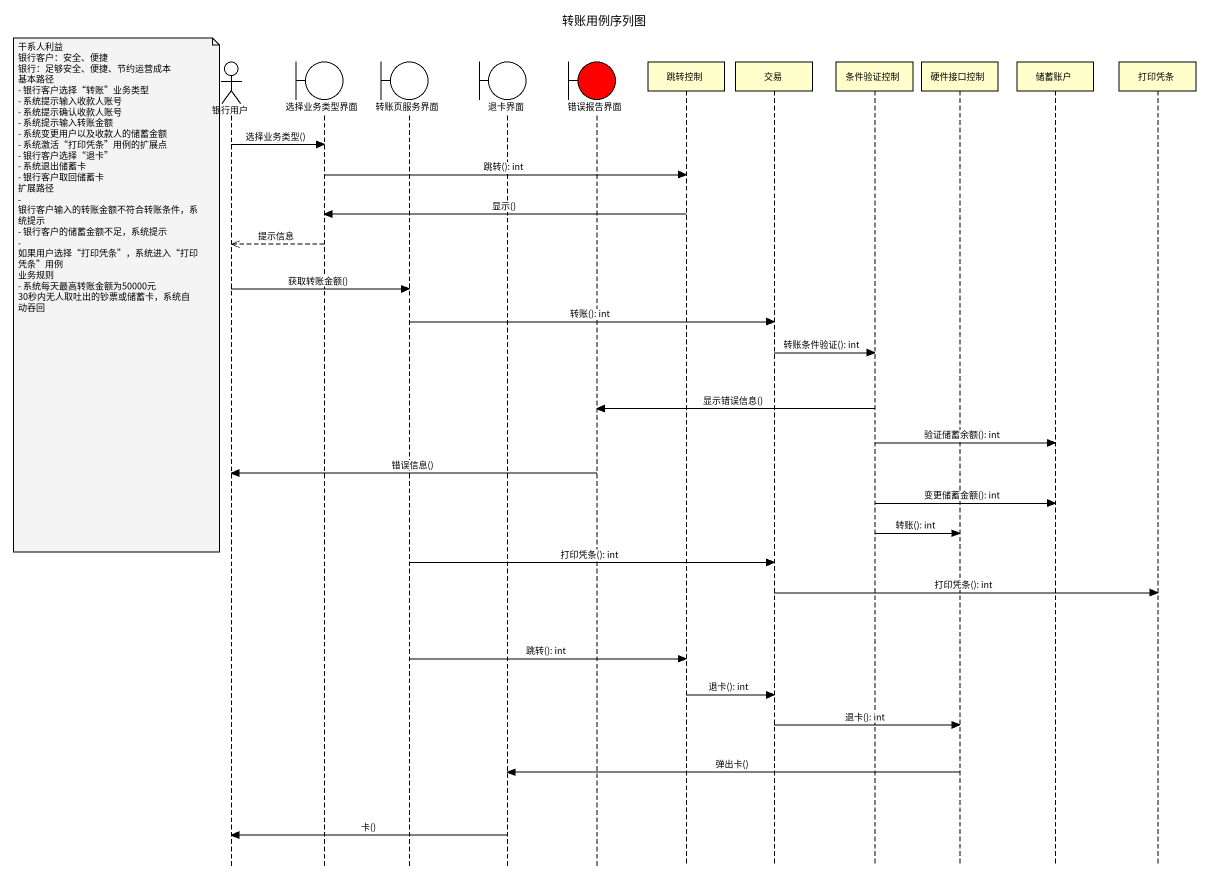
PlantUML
@startuml
title 转账用例序列图
hide footbox
actor 银行用户
boundary 选择业务类型界面
boundary 转账页服务界面
boundary 退卡界面
boundary 错误报告界面 #FF0000
participant 跳转控制
participant 交易
participant 条件验证控制
participant 硬件接口控制
participant 储蓄账户
participant 打印凭条

银行用户 -> 选择业务类型界面 : 选择业务类型()
选择业务类型界面 -> 跳转控制 : 跳转(): int
跳转控制 -> 选择业务类型界面 : 显示()
选择业务类型界面 -->> 银行用户 : 提示信息
银行用户 -> 转账页服务界面 : 获取转账金额()
note left of 银行用户
  干系人利益
  银行客户：安全、便捷
  银行：足够安全、便捷、节约运营成本
  基本路径
  - 银行客户选择“转账”业务类型
  - 系统提示输入收款人账号
  - 系统提示确认收款人账号
  - 系统提示输入转账金额
  - 系统变更用户以及收款人的储蓄金额
  - 系统激活“打印凭条”用例的扩展点
  - 银行客户选择“退卡”
  - 系统退出储蓄卡
  - 银行客户取回储蓄卡
  扩展路径
  - 银行客户输入的转账金额不符合转账条件，系统提示
  - 银行客户的储蓄金额不足，系统提示
  - 如果用户选择“打印凭条”，系统进入“打印凭条”用例
  业务规则
  - 系统每天最高转账金额为50000元
  30秒内无人取吐出的钞票或储蓄卡，系统自动吞回
end note
转账页服务界面 -> 交易 : 转账(): int
交易 -> 条件验证控制 : 转账条件验证(): int
条件验证控制 -> 错误报告界面 : 显示错误信息()
条件验证控制 -> 储蓄账户 : 验证储蓄余额(): int
错误报告界面 -> 银行用户 : 错误信息()
条件验证控制 -> 储蓄账户 : 变更储蓄金额(): int
条件验证控制 -> 硬件接口控制 : 转账(): int
转账页服务界面 -> 交易 : 打印凭条(): int
交易 -> 打印凭条 : 打印凭条(): int
转账页服务界面 -> 跳转控制 : 跳转(): int
跳转控制 -> 交易 : 退卡(): int
交易 -> 硬件接口控制 : 退卡(): int
硬件接口控制 -> 退卡界面 : 弹出卡()
退卡界面 -> 银行用户 : 卡()
@enduml
